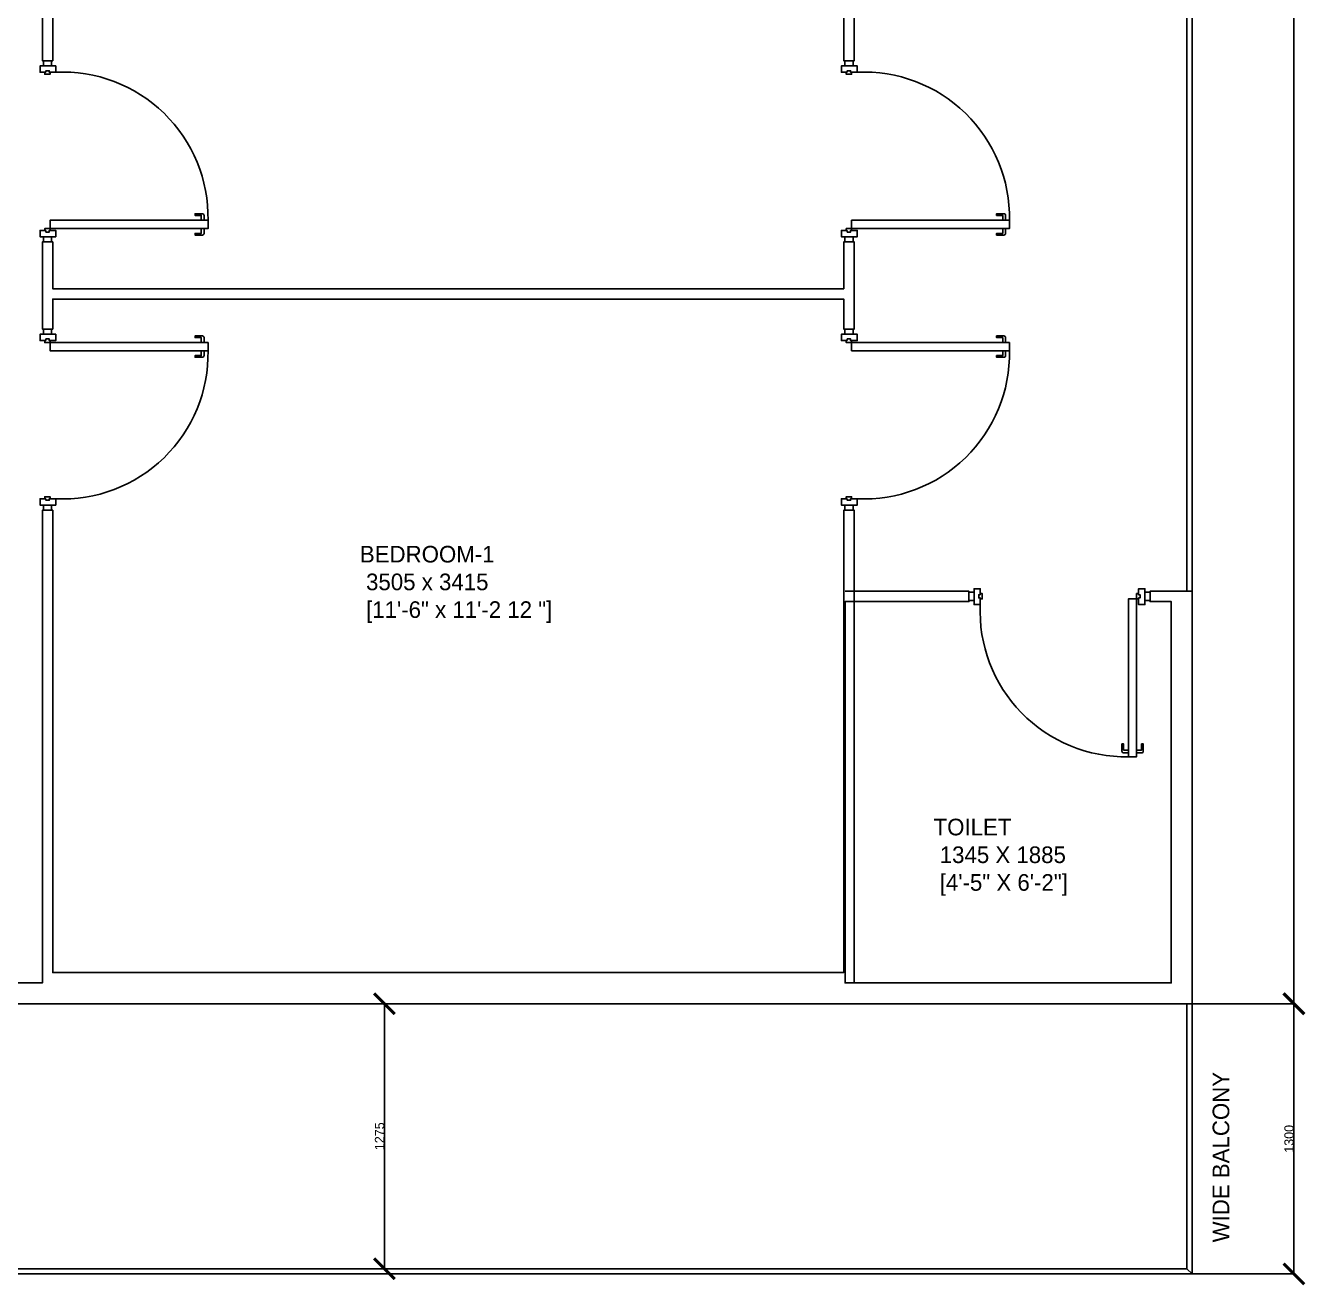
# Model space of a CAD drawing. Header units: millimetres. Extents: x -66 to 30104, y 35 to 18201.
# Drawn here: x 7654 to 13810, y 342 to 6403 of the extents above; entities that cross this region are included whole.
import ezdxf

# ---------------------------------------------------------------- set-up
doc = ezdxf.new("R2010")
doc.units = ezdxf.units.MM
doc.layers.get('0').update_dxf_attribs({"linetype": 'CONTINUOUS'})
doc.layers.get('Defpoints').update_dxf_attribs({"linetype": 'CONTINUOUS'})
doc.layers.add('Thick', color=150, linetype='CONTINUOUS')
doc.layers.add('Thin', color=130, linetype='CONTINUOUS')
doc.dimstyles.new('myown', dxfattribs={"dimtxt": 45, "dimasz": 100, "dimexe": 1.25, "dimexo": 0.625, "dimtad": 1, "dimdec": 0, "dimdsep": 46, "dimtxsty": 'Standard', "dimblk": 'ARCHTICK', "dimcen": 2.5, "dimadec": 0, "dimazin": 0, "dimtfac": 1, "dimtdec": 0, "dimtmove": 0, "dimatfit": 3, "dimldrblk": 'ARCHTICK', "dimfxl": 1, "dimarcsym": 0})

# ---------------------------------------------------------------- blocks, each defined once
blk = doc.blocks.new('_ArchTick')
at = {"color": 0, "linetype": 'ByBlock', "const_width": 0.15}
blk.add_lwpolyline([(-0.5, -0.5), (0.5, 0.5)], dxfattribs=at)
blk = doc.blocks.new('*D4')
at = {"color": 0, "lineweight": -2, "transparency": 16777216}
for p, q in [((10249.3, 1696.9), (9378.6, 1696.9)), ((9379.9, 421.9), (9379.9, 1696.9)), ((10104.3, 421.9), (9378.6, 421.9))]:
    blk.add_line(p, q, dxfattribs=at)
at = {"layer": 'Defpoints', "color": 0, "transparency": 16777216}
for p in [(9379.9, 1696.9), (10250, 1696.9), (10104.9, 421.9)]:
    blk.add_point(p, dxfattribs=at)
at = {"color": 0, "lineweight": -2, "transparency": 16777216, "xscale": 100, "yscale": 100, "zscale": 100}
for p, rotation in [((9379.9, 1696.9), 90), ((9379.9, 421.9), 270)]:
    blk.add_blockref('_ArchTick', p, dxfattribs=dict(at, rotation=rotation))
at = {"color": 0, "transparency": 16777216, "insert": (9356.8, 1059.4), "char_height": 45, "attachment_point": 5, "rotation": 90}
blk.add_mtext('1275', dxfattribs=at)
blk = doc.blocks.new('*D5')
at = {"color": 0, "lineweight": -2, "transparency": 16777216}
for p, q in [((13265.3, 16946.9), (13755.9, 16946.9)), ((13754.7, 16946.9), (13754.7, 1696.9)), ((13265.3, 1696.9), (13755.9, 1696.9))]:
    blk.add_line(p, q, dxfattribs=at)
at = {"layer": 'Defpoints', "color": 0, "transparency": 16777216}
for p in [(13264.7, 16946.9), (13264.7, 1696.9), (13754.7, 1696.9)]:
    blk.add_point(p, dxfattribs=at)
at = {"color": 0, "lineweight": -2, "transparency": 16777216, "xscale": 100, "yscale": 100, "zscale": 100}
for p, rotation in [((13754.7, 16946.9), 90), ((13754.7, 1696.9), 270)]:
    blk.add_blockref('_ArchTick', p, dxfattribs=dict(at, rotation=rotation))
at = {"color": 0, "transparency": 16777216, "insert": (13731.5, 9321.9), "char_height": 45, "attachment_point": 5, "rotation": 90}
blk.add_mtext('15250', dxfattribs=at)
blk = doc.blocks.new('*D6')
at = {"color": 0, "lineweight": -2, "transparency": 16777216}
for p, q in [((13265.3, 1696.9), (13755.9, 1696.9)), ((13754.7, 1696.9), (13754.7, 396.9)), ((13265.3, 396.9), (13755.9, 396.9))]:
    blk.add_line(p, q, dxfattribs=at)
at = {"layer": 'Defpoints', "color": 0, "transparency": 16777216}
for p in [(13264.7, 1696.9), (13264.7, 396.9), (13754.7, 396.9)]:
    blk.add_point(p, dxfattribs=at)
at = {"color": 0, "lineweight": -2, "transparency": 16777216, "xscale": 100, "yscale": 100, "zscale": 100}
for p, rotation in [((13754.7, 1696.9), 90), ((13754.7, 396.9), 270)]:
    blk.add_blockref('_ArchTick', p, dxfattribs=dict(at, rotation=rotation))
at = {"color": 0, "transparency": 16777216, "insert": (13731.5, 1046.9), "char_height": 45, "attachment_point": 5, "rotation": 90}
blk.add_mtext('1300', dxfattribs=at)

msp = doc.modelspace()

# ---------------------------------------------------------------- linework, layer by layer
at = {"linetype": 'ByBlock'}
msp.add_lwpolyline([(934.7, 11337), (934.7, 16946.9), (13264.7, 16946.9), (13264.7, 396.9), (934.7, 396.9), (934.7, 7336.9)], dxfattribs=at)
at = {"layer": 'Thick', "linetype": 'ByBlock'}
msp.add_line((7734.7, 5362.4), (7734.7, 5362.4), dxfattribs=at)
at = {"layer": 'Thick'}
msp.add_lwpolyline([(7734.7, 5362.4), (7734.7, 4942.9), (7734.7, 5176.9)], dxfattribs=at)
at = {"layer": 'Thin'}
msp.add_line((13239.7, 7586.8), (13239.7, 3681.9), dxfattribs=at)
at = {"layer": 'Thin', "linetype": 'ByBlock'}
for p, q in [((7739.3, 6233.9), (7739.3, 6208.9)), ((7779.3, 6208.9), (7779.3, 6233.9)), ((11594.3, 6233.9), (11594.3, 6208.9)), ((11634.3, 6208.9), (11634.3, 6233.9)), ((7739.3, 5362.4), (7739.3, 5387.4)), ((7779.3, 5387.4), (7779.3, 5362.4)), ((11594.3, 5362.4), (11594.3, 5387.4)), ((11634.3, 5387.4), (11634.3, 5362.4)), ((7739.3, 4942.9), (7739.3, 4917.9)), ((7779.3, 4917.9), (7779.3, 4942.9)), ((11594.3, 4942.9), (11594.3, 4917.9)), ((11634.3, 4917.9), (11634.3, 4942.9)), ((7739.3, 4071.4), (7739.3, 4096.4)), ((7779.3, 4096.4), (7779.3, 4071.4)), ((11594.3, 4071.4), (11594.3, 4096.4)), ((11634.3, 4096.4), (11634.3, 4071.4)), ((12191.1, 3677.3), (12216.1, 3677.3)), ((12216.1, 3637.3), (12191.1, 3637.3)), ((13062.7, 3677.3), (13037.7, 3677.3)), ((13037.7, 3637.3), (13062.7, 3637.3)), ((13239.7, 421.9), (3009.7, 421.9))]:
    msp.add_line(p, q, dxfattribs=at)
at = {"layer": 'Thin'}
msp.add_lwpolyline([(7734.7, 12250.9), (7734.7, 6233.9), (7784.7, 6233.9), (7784.7, 9461.8), (11589.7, 9461.8), (11589.7, 6233.9), (11639.7, 6233.9), (11639.7, 12250.9), (11589.7, 12250.9), (11589.7, 9581.8), (7784.7, 9581.8), (7784.7, 12250.9)], close=True, dxfattribs=at)
at = {"layer": 'Thin', "linetype": 'ByBlock'}
for points in [[(7751.5, 6178.9), (7751.5, 6186.3), (7767.5, 6186.3), (7767.5, 6178.9), (7799.4, 6178.9), (7799.4, 6208.9), (7723.3, 6208.9), (7723.3, 6178.9)], [(7749.3, 6208.9), (7769.3, 6208.9)], [(11606.5, 6178.9), (11606.5, 6186.3), (11622.5, 6186.3), (11622.5, 6178.9), (11654.4, 6178.9), (11654.4, 6208.9), (11578.3, 6208.9), (11578.3, 6178.9)], [(11604.3, 6208.9), (11624.3, 6208.9)], [(7751.5, 5417.4), (7751.5, 5410), (7767.5, 5410), (7767.5, 5417.4), (7799.4, 5417.4), (7799.4, 5387.4), (7723.3, 5387.4), (7723.3, 5417.4)], [(8531.4, 5466.3), (8531.4, 5426.9), (7771.9, 5426.9), (7771.9, 5466.3)], [(11606.5, 5417.4), (11606.5, 5410), (11622.5, 5410), (11622.5, 5417.4), (11654.4, 5417.4), (11654.4, 5387.4), (11578.3, 5387.4), (11578.3, 5417.4)], [(12386.4, 5466.3), (12386.4, 5426.9), (11626.9, 5426.9), (11626.9, 5466.3)], [(7751.5, 4887.9), (7751.5, 4895.3), (7767.5, 4895.3), (7767.5, 4887.9), (7799.4, 4887.9), (7799.4, 4917.9), (7723.3, 4917.9), (7723.3, 4887.9)], [(8531.4, 4839), (8531.4, 4878.4), (7771.9, 4878.4), (7771.9, 4839)], [(11606.5, 4887.9), (11606.5, 4895.3), (11622.5, 4895.3), (11622.5, 4887.9), (11654.4, 4887.9), (11654.4, 4917.9), (11578.3, 4917.9), (11578.3, 4887.9)], [(12386.4, 4839), (12386.4, 4878.4), (11626.9, 4878.4), (11626.9, 4839)], [(7751.5, 4126.4), (7751.5, 4119), (7767.5, 4119), (7767.5, 4126.4), (7799.4, 4126.4), (7799.4, 4096.4), (7723.3, 4096.4), (7723.3, 4126.4)], [(11606.5, 4126.4), (11606.5, 4119), (11622.5, 4119), (11622.5, 4126.4), (11654.4, 4126.4), (11654.4, 4096.4), (11578.3, 4096.4), (11578.3, 4126.4)], [(7749.3, 4096.4), (7769.3, 4096.4)], [(11604.3, 4096.4), (11624.3, 4096.4)], [(12246.1, 3665), (12238.8, 3665), (12238.8, 3649.1), (12246.1, 3649.1), (12246.1, 3617.1), (12216.1, 3617.1), (12216.1, 3693.3), (12246.1, 3693.3)], [(12216.1, 3667.3), (12216.1, 3647.3)], [(12958.8, 2885.2), (12998.1, 2885.2), (12998.1, 3644.7), (12958.8, 3644.7)], [(13007.7, 3665), (13015.1, 3665), (13015.1, 3649.1), (13007.7, 3649.1), (13007.7, 3617.1), (13037.7, 3617.1), (13037.7, 3693.3), (13007.7, 3693.3)]]:
    msp.add_lwpolyline(points, close=True, dxfattribs=at)
for points in [[(7746.4, 6178.9), (7746.4, 6169.4), (7771.9, 6169.4), (7771.9, 6178.9)], [(11601.4, 6178.9), (11601.4, 6169.4), (11626.9, 6169.4), (11626.9, 6178.9)], [(7746.4, 5417.4), (7746.4, 5426.9), (7771.9, 5426.9), (7771.9, 5417.4)], [(11601.4, 5417.4), (11601.4, 5426.9), (11626.9, 5426.9), (11626.9, 5417.4)], [(7784.7, 5362.4), (7734.7, 5362.4), (7734.7, 5137.4), (7734.7, 4942.9), (7784.7, 4942.9), (7784.7, 5087.4)], [(7746.4, 4887.9), (7746.4, 4878.4), (7771.9, 4878.4), (7771.9, 4887.9)], [(11601.4, 4887.9), (11601.4, 4878.4), (11626.9, 4878.4), (11626.9, 4887.9)], [(7746.4, 4126.4), (7746.4, 4135.9), (7771.9, 4135.9), (7771.9, 4126.4)], [(11601.4, 4126.4), (11601.4, 4135.9), (11626.9, 4135.9), (11626.9, 4126.4)], [(13264.7, 3681.9), (13062.7, 3681.9), (13062.7, 3631.9), (13164.7, 3631.9), (13164.7, 1796.9), (11595.5, 1796.9), (11595.5, 3631.9), (12191.1, 3631.9), (12191.1, 3681.9), (11595.5, 3681.9)], [(12246.1, 3670.2), (12255.7, 3670.2), (12255.7, 3644.7), (12246.1, 3644.7)], [(13007.7, 3670.2), (12998.1, 3670.2), (12998.1, 3644.7), (13007.7, 3644.7)]]:
    msp.add_lwpolyline(points, dxfattribs=at)
for points in [[(8512.4, 5466.3), (8512.4, 5490.4, 0.414214), (8505, 5497.7), (8469.6, 5497.7), (8469.6, 5490.1), (8498.9, 5490.1), (8498.9, 5466.3)], [(12367.4, 5466.3), (12367.4, 5490.4, 0.414214), (12360, 5497.7), (12324.6, 5497.7), (12324.6, 5490.1), (12353.9, 5490.1), (12353.9, 5466.3)], [(8512.4, 5426.9), (8512.4, 5402.8, -0.414214), (8505, 5395.4), (8469.6, 5395.4), (8469.6, 5403.1), (8498.9, 5403.1), (8498.9, 5426.9)], [(12367.4, 5426.9), (12367.4, 5402.8, -0.414214), (12360, 5395.4), (12324.6, 5395.4), (12324.6, 5403.1), (12353.9, 5403.1), (12353.9, 5426.9)], [(8512.4, 4878.4), (8512.4, 4902.5, 0.414214), (8505, 4909.9), (8469.6, 4909.9), (8469.6, 4902.2), (8498.9, 4902.2), (8498.9, 4878.4)], [(12367.4, 4878.4), (12367.4, 4902.5, 0.414214), (12360, 4909.9), (12324.6, 4909.9), (12324.6, 4902.2), (12353.9, 4902.2), (12353.9, 4878.4)], [(8512.4, 4839), (8512.4, 4814.9, -0.414214), (8505, 4807.6), (8469.6, 4807.6), (8469.6, 4815.2), (8498.9, 4815.2), (8498.9, 4839)], [(12367.4, 4839), (12367.4, 4814.9, -0.414214), (12360, 4807.6), (12324.6, 4807.6), (12324.6, 4815.2), (12353.9, 4815.2), (12353.9, 4839)], [(12958.8, 2904.2), (12934.7, 2904.2, -0.414214), (12927.3, 2911.6), (12927.3, 2947), (12935, 2947), (12935, 2917.7), (12958.8, 2917.7)], [(12998.1, 2904.2), (13022.3, 2904.2, 0.414214), (13029.6, 2911.6), (13029.6, 2947), (13021.9, 2947), (13021.9, 2917.7), (12998.1, 2917.7)]]:
    msp.add_lwpolyline(points, format="xyb", dxfattribs=at)
at = {"layer": 'Thin'}
for points in [[(7784.7, 4942.9), (7784.7, 5087.4), (11589.7, 5087.4), (11589.7, 4942.9), (11639.7, 4942.9), (11639.7, 5362.4), (11589.7, 5362.4), (11589.7, 5137.4), (7784.7, 5137.4), (7784.7, 5362.4), (7784.7, 5137.4)], [(13164.7, 1796.9), (11639.7, 1796.9), (11639.7, 4071.4), (11589.7, 4071.4), (11589.7, 1846.9), (7784.7, 1846.9), (7784.7, 4071.4), (7734.7, 4071.4), (7734.7, 1796.9), (4884.7, 1796.9), (4884.7, 4620.4), (4834.7, 4620.4), (4834.7, 2026.9), (4150.5, 2026.9)], [(4150.5, 2026.9), (4150.5, 1926.9), (4834.7, 1926.9), (4834.7, 1696.9), (13264.7, 1696.9)], [(13239.7, 1696.9), (13239.7, 421.9), (13264.7, 396.9)]]:
    msp.add_lwpolyline(points, dxfattribs=at)
at = {"layer": 'Thin', "linetype": 'ByBlock'}
for centre, start, end in [((7831.3, 5479.5), 358.92034, 92.60727), ((11686.3, 5479.5), 358.92034, 92.60727), ((7831.3, 4825.8), 267.39273, 1.07966), ((11686.3, 4825.8), 267.39273, 1.07966), ((12945.6, 3585.3), 177.39273, 271.07966)]:
    msp.add_arc(centre, 700.2, start, end, dxfattribs=at)

# ---------------------------------------------------------------- texts
at = {"layer": 'Thick', "char_height": 80, "attachment_point": 1}
for s, insert, width in [('BEDROOM-1\\P 3505 x 3415\\P [11\'-6" x 11\'-2 12 "]', (9261.9, 3899.9), 1484), ('TOILET\\P 1345 X 1885\\P [4\'-5" X 6\'-2"]', (12021.4, 2587.1), 1120)]:
    msp.add_mtext(s, dxfattribs=dict(at, insert=insert, width=width))
at = {"layer": 'Thick', "insert": (13363.7, 548.6), "char_height": 80, "width": 980, "attachment_point": 1, "rotation": 90}
msp.add_mtext('WIDE BALCONY', dxfattribs=at)

# ---------------------------------------------------------------- dimensions: what is measured, and where the dimension line sits
for base, p1, p2, picture, middle in [((13754.7, 1696.9), (13264.7, 16946.9), (13264.7, 1696.9), '*D5', (13731.5, 9321.9)), ((9379.9, 1696.9), (10104.9, 421.9), (10250, 1696.9), '*D4', (9356.8, 1059.4))]:
    dim = msp.add_linear_dim(base=base, p1=p1, p2=p2, angle=90, dimstyle='myown')
    dim.commit()
    dim.dimension.update_dxf_attribs({"geometry": picture, "text_midpoint": middle})
dim = msp.add_linear_dim(base=(13754.7, 396.9), p1=(13264.7, 1696.9), p2=(13264.7, 396.9), angle=90, dimstyle='myown', override={"dimtmove": 1})
dim.commit()
dim.dimension.update_dxf_attribs({"geometry": '*D6', "text_midpoint": (13731.5, 1046.9)})

doc.saveas('drawing.dxf')
